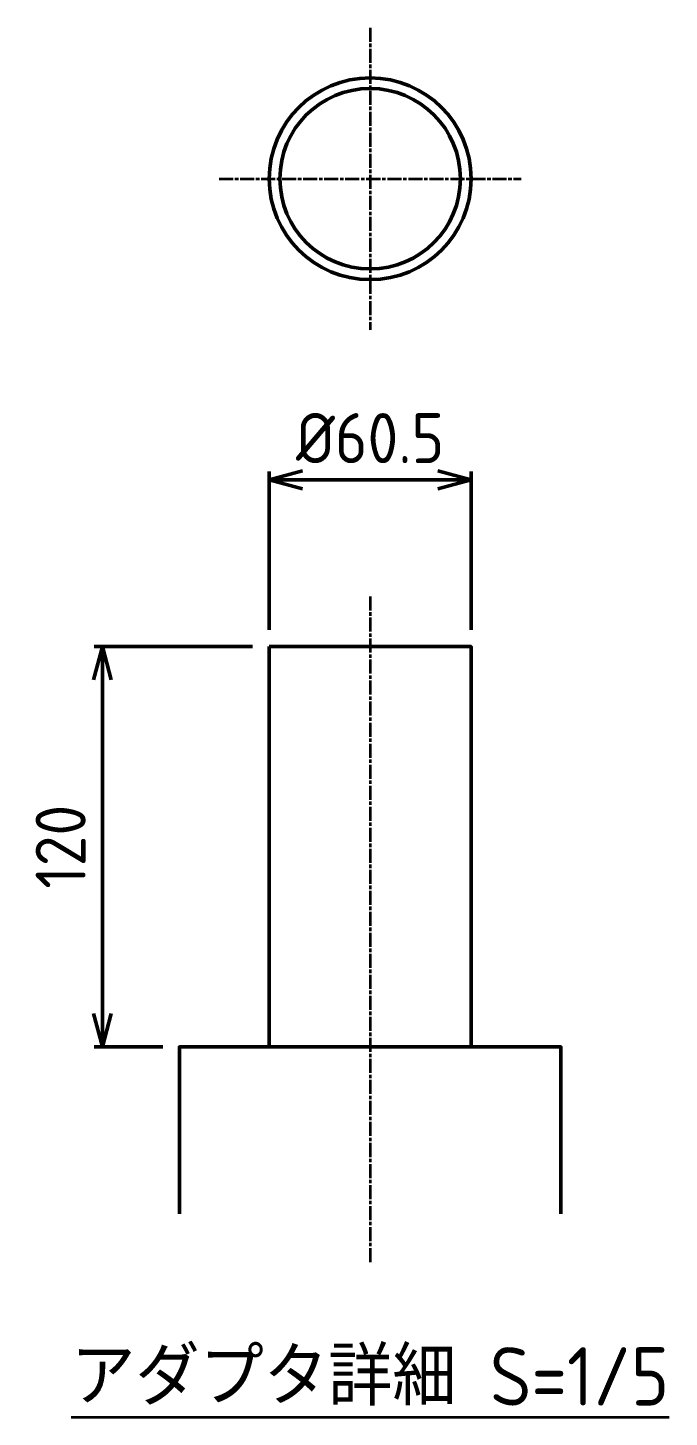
# Model space of a CAD drawing. Header units: millimetres. Extents: x -2270 to 7760, y 607 to 7412.
# Drawn here: x 7568.3 to 7760.5, y 6995.8 to 7412.3 of the extents above; entities that cross this region are included whole.
import ezdxf

# ---------------------------------------------------------------- set-up
doc = ezdxf.new("R2010")
doc.units = ezdxf.units.MM
doc.header["$LTSCALE"] = 0.5
doc.linetypes.add('AM_ISO08W050', pattern=[18, 12, -1.5, 3, -1.5])
for name, color, linetype, lineweight in [('AM_0', 7, 'Continuous', 50), ('AM_1', 2, 'Continuous', 50), ('AM_5', 134, 'Continuous', 50), ('AM_6', 2, 'Continuous', 35), ('AM_7', 2, 'AM_ISO08W050', 35)]:
    doc.layers.add(name, color=color, linetype=linetype, lineweight=lineweight)
doc.styles.get("Standard").update_dxf_attribs({"font": 'ISOCP.SHX', "bigfont": 'EXTFONT.SHX'})
doc.dimstyles.new('Mystandard$0', dxfattribs={"dimtxt": 3, "dimasz": 2, "dimexe": 0.5, "dimexo": 1, "dimgap": 1, "dimtad": 3, "dimdsep": 46, "dimtxsty": 'Standard', "dimblk": 'OPEN30', "dimcen": 0, "dimclrd": 134, "dimclre": 134, "dimclrt": 2, "dimadec": 0, "dimazin": 2, "dimtp": 0.1, "dimtm": 0.1, "dimtfac": 0.71, "dimtix": 1, "dimtmove": 0, "dimatfit": 0, "dimldrblk": 'OPEN30', "dimfxl": 1, "dimtolj": 1, "dimtzin": 0, "dimlwd": -1, "dimlwe": -1, "dimarcsym": 0})

# ---------------------------------------------------------------- blocks, each defined once
blk = doc.blocks.new('_Open30')
at = {"color": 0, "linetype": 'ByBlock', "lineweight": -2}
for p, q in [((-1, 0.268), (0, 0)), ((0, 0), (-1, -0.268)), ((0, 0), (-1, 0))]:
    blk.add_line(p, q, dxfattribs=at)
blk = doc.blocks.new('*D35')
at = {"layer": 'AM_5', "color": 134, "ltscale": 0.7, "transparency": 16777216}
for p, q in [((7640.63, 7231.82), (7640.63, 7279.32)), ((7650.63, 7276.82), (7691.13, 7276.82)), ((7701.13, 7231.82), (7701.13, 7279.32))]:
    blk.add_line(p, q, dxfattribs=at)
at = {"layer": 'Defpoints', "color": 0, "ltscale": 0.7, "transparency": 16777216}
for p in [(7701.13, 7276.82), (7640.63, 7226.82), (7701.13, 7226.82)]:
    blk.add_point(p, dxfattribs=at)
at = {"layer": 'AM_5', "color": 134, "ltscale": 0.7, "transparency": 16777216, "xscale": 10, "yscale": 10, "zscale": 10, "rotation": 180}
blk.add_blockref('_Open30', (7640.63, 7276.82), dxfattribs=at)
at = {"layer": 'AM_5', "color": 134, "ltscale": 0.7, "transparency": 16777216, "xscale": 10, "yscale": 10, "zscale": 10}
blk.add_blockref('_Open30', (7701.13, 7276.82), dxfattribs=at)
at = {"layer": 'AM_5', "color": 2, "ltscale": 0.7, "transparency": 16777216, "insert": (7670.88, 7289.32), "char_height": 15, "attachment_point": 5}
blk.add_mtext('\\A1;%%c60.5', dxfattribs=at)
blk = doc.blocks.new('*D36')
at = {"layer": 'AM_5', "color": 134, "ltscale": 0.7, "transparency": 16777216}
for p, q in [((7635.63, 7226.82), (7588.13, 7226.82)), ((7590.63, 7216.82), (7590.63, 7116.82)), ((7608.73, 7106.82), (7588.13, 7106.82))]:
    blk.add_line(p, q, dxfattribs=at)
at = {"layer": 'Defpoints', "color": 0, "ltscale": 0.7, "transparency": 16777216}
for p in [(7640.63, 7226.82), (7590.63, 7106.82), (7613.73, 7106.82)]:
    blk.add_point(p, dxfattribs=at)
at = {"layer": 'AM_5', "color": 134, "ltscale": 0.7, "transparency": 16777216, "xscale": 10, "yscale": 10, "zscale": 10}
for p, rotation in [((7590.63, 7226.82), 90), ((7590.63, 7106.82), 270)]:
    blk.add_blockref('_Open30', p, dxfattribs=dict(at, rotation=rotation))
at = {"layer": 'AM_5', "color": 2, "ltscale": 0.7, "transparency": 16777216, "insert": (7578.13, 7166.82), "char_height": 15, "attachment_point": 5, "rotation": 90}
blk.add_mtext('\\A1;120', dxfattribs=at)

msp = doc.modelspace()

# ---------------------------------------------------------------- linework, layer by layer
at = {"layer": 'AM_0', "ltscale": 0.7}
msp.add_lwpolyline([(7640.635, 7226.819), (7701.135, 7226.819), (7701.135, 7106.819), (7640.635, 7106.819)], close=True, dxfattribs=at)
msp.add_lwpolyline([(7613.735, 7056.819), (7613.735, 7106.819), (7728.035, 7106.819), (7728.035, 7056.819)], dxfattribs=at)
msp.add_circle((7670.885, 7367.069), 30.25, dxfattribs=at)
at = {"layer": 'AM_1', "ltscale": 0.7}
msp.add_circle((7670.885, 7367.069), 27.05, dxfattribs=at)
at = {"layer": 'AM_7', "ltscale": 0.7}
for p, q in [((7670.885, 7412.319), (7670.885, 7321.819)), ((7625.635, 7367.069), (7716.135, 7367.069)), ((7670.885, 7241.819), (7670.885, 7041.819))]:
    msp.add_line(p, q, dxfattribs=at)

# ---------------------------------------------------------------- texts
at = {"layer": 'AM_6', "color": 2, "insert": (7670.885, 7016.819), "char_height": 17.5, "attachment_point": 2}
msp.add_mtext_dynamic_manual_height_columns('{\\Lアダプタ詳細 S=1/5}', width=249.77812, gutter_width=17.5, heights=[0], dxfattribs=at)

# ---------------------------------------------------------------- dimensions: what is measured, and where the dimension line sits
at = {"layer": 'AM_5', "ltscale": 0.7}
dim = msp.add_linear_dim(base=(7701.135, 7276.819), p1=(7640.635, 7226.819), p2=(7701.135, 7226.819), text='%%c<>', dimstyle='Mystandard$0', override={"dimscale": 5, "dimadec": 1}, dxfattribs=at)
dim.commit()
dim.dimension.update_dxf_attribs({"geometry": '*D35', "text_midpoint": (7670.885, 7289.319)})
dim = msp.add_linear_dim(base=(7590.635, 7106.819), p1=(7640.635, 7226.819), p2=(7613.735, 7106.819), angle=90, dimstyle='Mystandard$0', override={"dimscale": 5, "dimadec": 1}, dxfattribs=at)
dim.commit()
dim.dimension.update_dxf_attribs({"geometry": '*D36', "text_midpoint": (7578.133, 7166.819)})

doc.saveas('drawing.dxf')
